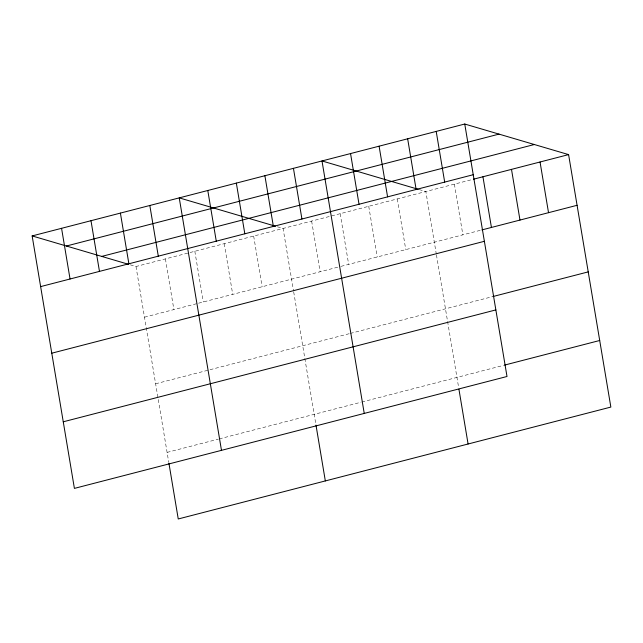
<?xml version="1.0" encoding="UTF-8"?>
<svg xmlns="http://www.w3.org/2000/svg" width="643" height="643" viewBox="0 0 643 643"><rect width="100%" height="100%" fill="white"/><g stroke="black" fill="none" stroke-linecap="round" stroke-linejoin="round"><path stroke-width="0.48" stroke-dasharray="3.21 2.41" d="M130.288 264.82L135.994 266.507L189.138 252.763M190.087 252.514L472.476 179.469M144.474 317.192L197.618 303.448M198.566 303.199L340.099 266.588M341.055 266.347L481.912 229.913M155.622 383.783L349.342 333.669M350.29 333.428L493.052 296.503M167.1 452.383L218.347 439.129M219.295 438.888L360.819 402.277M361.776 402.036L503.582 365.353M419.18 189.572L425.843 191.534L436.292 253.969M277.366 226.778L283.081 228.458L293.529 290.893M454.392 184.147L462.872 234.832M436.452 254.949L458.588 387.207M397.286 198.92L405.773 249.605M368.736 206.307L377.216 256.991M340.187 213.693L348.667 264.377M311.63 221.071L320.118 271.764M293.69 291.874L304.678 357.492M304.838 358.472L315.826 424.131M253.663 236.069L262.143 286.754M224.246 243.681L232.726 294.365M194.829 251.284L203.309 301.969M165.412 258.896L173.891 309.58M135.994 266.507L168.739 462.18"/><path stroke-width="0.96" d="M464.752 124.027L507.005 376.493L74.403 488.391L32.15 235.925L464.752 124.027L568.597 154.609L610.85 407.075L178.248 518.973L168.908 463.161M66.422 246.012L499.024 134.114M101.731 256.412L534.333 144.514M40.63 286.609L473.24 174.711M473.425 179.228L568.597 154.609M481.912 229.913L577.084 205.294M51.778 353.2L484.38 241.302M493.052 296.503L588.224 271.885M63.255 421.8L495.857 309.91M504.53 365.103L599.71 340.493M418.223 189.291L321.998 160.951L364.243 413.425M275.469 226.215L179.236 197.875L221.481 450.349M32.15 235.925L128.383 264.265M540.048 161.996L548.527 212.68M511.498 169.374L519.978 220.067M482.941 176.761L491.429 227.445M436.203 131.413L444.683 182.098M458.917 389.168L468.088 444.008M407.654 138.792L416.134 189.484M379.097 146.178L387.584 196.862M350.548 153.564L359.027 204.249M293.441 168.337L301.929 219.022M315.986 425.111L325.334 480.932M264.892 175.724L273.371 226.408M236.343 183.102L244.822 233.795M207.785 190.489L216.273 241.173M149.819 205.487L158.299 256.171M120.402 213.098L128.881 263.783M90.984 220.702L99.464 271.386M61.567 228.313L70.047 278.998"/></g></svg>
